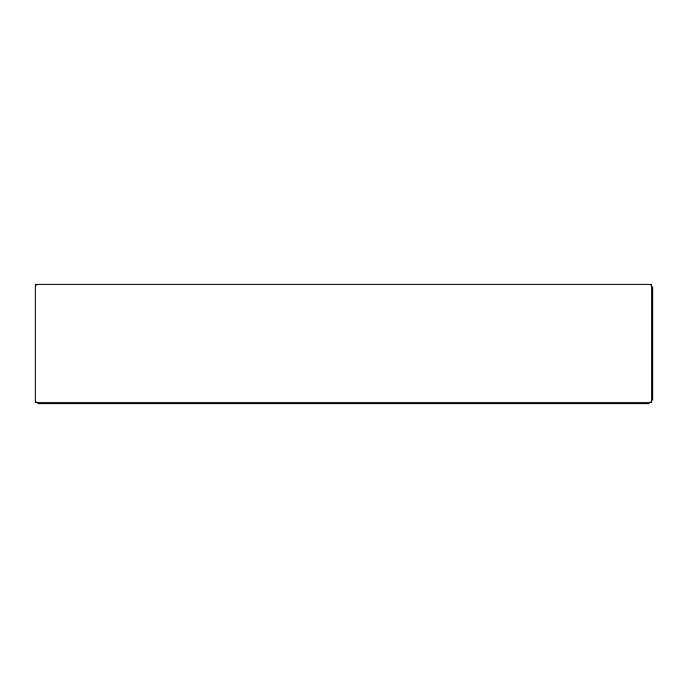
<?xml version="1.0" encoding="UTF-8"?>
<svg xmlns="http://www.w3.org/2000/svg" width="687" height="687" viewBox="0 0 687 687"><rect width="100%" height="100%" fill="white"/><g stroke="black" fill="none" stroke-linecap="round" stroke-linejoin="round"><path stroke-width="1.03" d="M35.355 284.392L35.801 284.839L35.355 286.822L35.355 400.178L35.801 402.161L35.355 402.608M651.645 402.608L651.199 402.161L651.645 400.178L651.645 286.822L651.199 284.839L651.645 284.392M35.801 284.839L37.785 284.392L649.215 284.392L651.199 284.839M651.199 402.161L649.215 402.608L37.785 402.608L35.801 402.161M37.785 403.613L649.215 403.613M652.65 286.822L652.65 400.178"/></g></svg>
